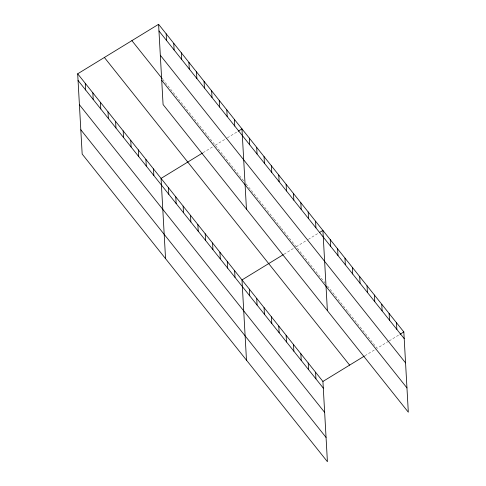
<?xml version="1.0" encoding="UTF-8"?>
<svg xmlns="http://www.w3.org/2000/svg" width="486" height="486" viewBox="0 0 486 486"><rect width="100%" height="100%" fill="white"/><g stroke="black" fill="none" stroke-linecap="round" stroke-linejoin="round"><path stroke-width="0.36" stroke-dasharray="2.43 1.82" d="M203.045 152.719L213.439 146.359M215.274 145.235L226.713 138.237M227.351 137.848L237.52 131.621M283.976 254.239L294.978 247.508M296.205 246.76L307.644 239.762M308.282 239.373L318.452 233.146M364.907 355.764L375.909 349.033M388.575 341.281L377.13 348.286L347.703 311.368M389.207 340.893L399.383 334.672M162.658 79.23L244.239 181.576M246.08 183.884L273.673 218.493M274.128 219.071L281.03 227.727M281.485 228.299L325.17 283.101M327.473 285.987L347.241 310.791"/><path stroke-width="0.73" d="M77.681 73.805L322.923 381.449L327.412 461.7L82.17 154.05L77.681 73.805L158.588 24.3L403.83 331.95L408.319 412.195L163.077 104.551L158.588 24.3M202.437 153.09L161.066 178.405L165.55 258.649M238.158 131.232L241.973 128.899L246.457 209.15M283.362 254.615L241.992 279.93L246.481 360.175M319.721 232.369L322.904 230.425L327.388 310.675M322.923 381.449L364.293 356.141M400.014 334.283L403.83 331.95M158.965 30.97L404.206 338.62M160.319 55.252L405.561 362.896M131.888 40.636L162.215 78.671M161.723 80.269L406.958 387.913M104.381 57.47L349.622 365.114M78.058 80.469L323.293 388.12M79.412 104.751L324.654 412.401M80.81 129.768L326.051 437.418M396.473 322.716L396.849 329.387M389.116 313.488L389.486 320.159M381.759 304.26L382.13 310.931M374.402 295.032L374.773 301.703M367.045 285.798L367.416 292.469M359.689 276.57L360.059 283.241M352.332 267.343L352.702 274.013M344.975 258.115L345.346 264.785M337.618 248.881L337.989 255.551M330.261 239.653L330.632 246.323M315.542 221.197L315.918 227.867M308.185 211.963L308.561 218.633M315.566 372.221L315.936 378.892M300.828 202.735L301.205 209.405M308.209 362.993L308.58 369.664M293.471 193.507L293.848 200.177M300.852 353.765L301.223 360.43M286.114 184.279L286.491 190.949M293.495 344.531L293.866 351.202M278.757 175.045L279.134 181.715M286.139 335.304L286.509 341.974M271.401 165.817L271.771 172.487M278.782 326.076L279.152 332.746M264.044 156.589L264.414 163.26M271.425 316.848L271.796 323.512M256.687 147.361L257.058 154.032M264.062 307.614L264.439 314.284M249.33 138.127L249.701 144.798M256.705 298.386L257.082 305.056M249.348 289.158L249.725 295.828M234.392 119.392L234.762 126.062M226.81 109.885L227.187 116.549M234.635 270.696L235.011 277.366M219.235 100.371L219.605 107.041M227.278 261.468L227.655 268.138M211.653 90.864L212.024 97.534M219.921 252.24L220.292 258.91M204.071 81.356L204.442 88.027M212.564 243.012L212.935 249.676M196.49 71.843L196.866 78.513M205.207 233.778L205.578 240.449M188.914 62.336L189.285 69.006M197.851 224.55L198.221 231.221M181.333 52.828L181.703 59.499M190.494 215.322L190.864 221.993M183.137 206.094L183.508 212.759M173.751 43.321L174.122 49.985M175.78 196.86L176.151 203.531M166.169 33.807L166.546 40.478M168.423 187.632L168.794 194.303M153.485 168.897L153.855 175.561M145.903 159.384L146.274 166.054M138.322 149.876L138.698 156.547M130.746 140.369L131.117 147.033M123.165 130.856L123.535 137.526M115.583 121.348L115.954 128.018M108.001 111.841L108.378 118.511M100.426 102.327L100.796 108.998M92.844 92.82L93.215 99.49M85.263 83.313L85.633 89.983"/></g></svg>
